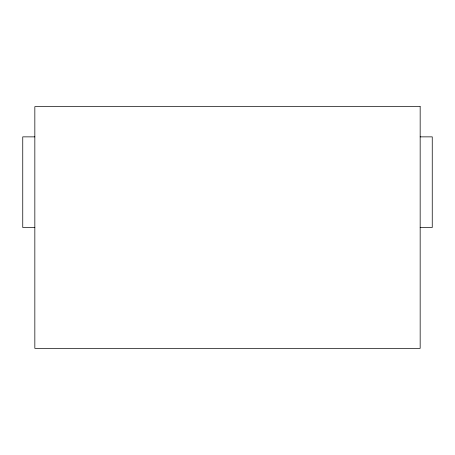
<?xml version="1.0" encoding="UTF-8"?>
<svg xmlns="http://www.w3.org/2000/svg" width="455" height="455" viewBox="0 0 455 455"><rect width="100%" height="100%" fill="white"/><g stroke="black" fill="none" stroke-linecap="round" stroke-linejoin="round"><path stroke-width="0.68" d="M34.836 136.864L22.75 136.864L22.75 227.5L34.836 227.5M420.164 136.864L432.25 136.864L432.25 227.5L420.164 227.5M420.164 106.652L34.836 106.652L34.836 348.348L420.164 348.348L420.164 106.652"/></g></svg>
